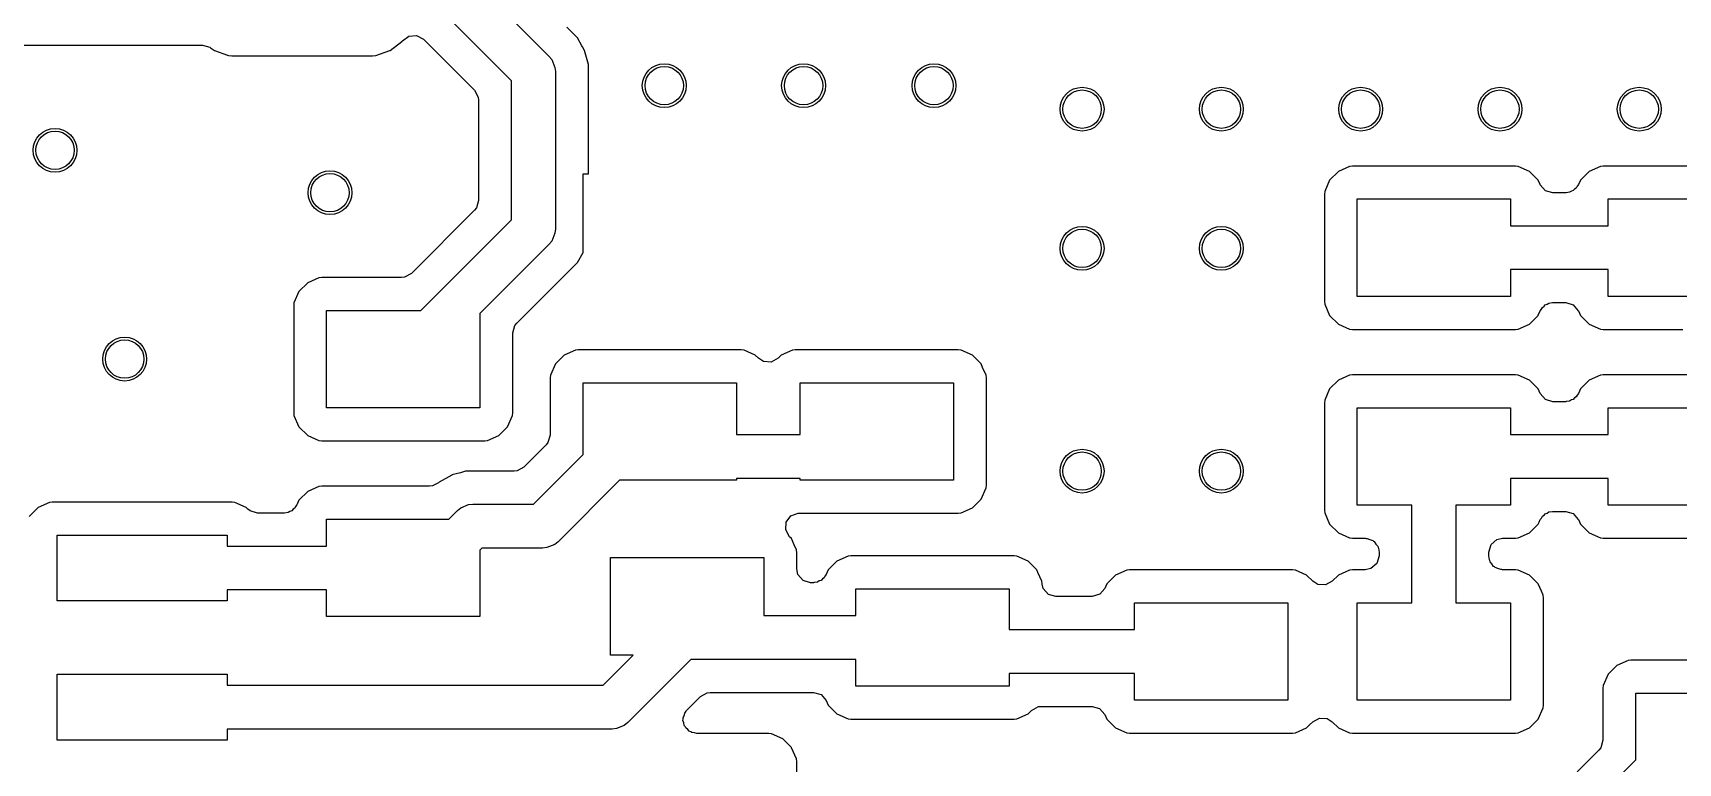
# Model space of a CAD drawing. Extents: x 3.64 to 7.32, y -5.07 to -3.18.
# Drawn here: x 4.3 to 4.891, y -4.189 to -3.927 of the extents above; entities that cross this region are included whole.
import ezdxf

# ---------------------------------------------------------------- set-up
doc = ezdxf.new("R2010")
doc.units = 0
doc.header["$MEASUREMENT"] = 0
doc.layers.add('BLACK', color=7, linetype='CONTINUOUS')

msp = doc.modelspace()

# ---------------------------------------------------------------- linework, layer by layer
at = {"layer": 'BLACK', "linetype": 'CONTINUOUS'}
for p, q in [((4.44077, -3.89069), (4.48522, -3.93514)), ((4.47178, -3.94396), (4.42733, -3.89952)), ((4.49542, -3.9286), (4.49158, -3.92476)), ((4.26559, -3.93116), (4.36082, -3.93116)), ((4.36082, -3.93116), (4.3635, -3.93194)), ((4.3635, -3.93194), (4.36377, -3.93212)), ((4.36377, -3.93212), (4.36511, -3.93312)), ((4.36511, -3.93312), (4.36511, -3.93312)), ((4.36511, -3.93312), (4.36987, -3.93478)), ((4.42308, -3.93488), (4.42813, -3.93312)), ((4.42813, -3.93312), (4.42816, -3.9331)), ((4.42816, -3.9331), (4.43243, -3.92994)), ((4.43243, -3.92994), (4.43266, -3.92964)), ((4.43243, -3.92994), (4.43243, -3.92994)), ((4.43243, -3.92994), (4.43243, -3.92994)), ((4.43266, -3.92964), (4.43488, -3.92795)), ((4.43488, -3.92795), (4.43767, -3.92773)), ((4.43767, -3.92773), (4.44013, -3.92905)), ((4.44013, -3.92905), (4.44016, -3.92907)), ((4.44016, -3.92907), (4.45849, -3.94741)), ((4.49705, -3.93144), (4.49542, -3.9286)), ((4.49542, -3.9286), (4.49542, -3.9286)), ((4.49729, -3.93185), (4.49705, -3.93144)), ((4.49705, -3.93144), (4.49705, -3.93144)), ((4.49801, -3.9331), (4.49729, -3.93185)), ((4.49935, -3.93809), (4.49801, -3.9331)), ((4.36987, -3.93478), (4.37015, -3.93488)), ((4.37015, -3.93488), (4.37135, -3.93499)), ((4.37135, -3.93499), (4.37135, -3.93499)), ((4.37135, -3.93499), (4.42189, -3.93499)), ((4.42189, -3.93499), (4.42308, -3.93488)), ((4.42189, -3.93499), (4.42189, -3.93499)), ((4.48522, -3.93514), (4.4862, -3.93633)), ((4.4862, -3.93633), (4.48737, -3.93917)), ((4.48737, -3.93917), (4.48752, -3.9407)), ((4.49936, -3.93811), (4.49935, -3.93809)), ((4.49936, -3.97745), (4.49936, -3.93811)), ((4.47178, -3.99394), (4.47178, -3.94396)), ((4.48752, -3.9407), (4.48752, -3.9972)), ((4.45849, -3.94741), (4.45983, -3.94987)), ((4.45983, -3.94987), (4.45995, -3.95092)), ((4.45995, -3.95092), (4.45995, -3.98698)), ((4.77363, -3.97462), (4.77264, -3.97473)), ((4.83217, -3.97462), (4.77363, -3.97462)), ((4.77363, -3.97462), (4.77363, -3.97462)), ((4.83315, -3.97473), (4.83217, -3.97462)), ((4.86363, -3.97462), (4.86264, -3.97473)), ((4.92217, -3.97462), (4.86363, -3.97462)), ((4.86363, -3.97462), (4.86363, -3.97462)), ((4.49748, -4.00572), (4.49748, -3.97745)), ((4.49748, -3.97745), (4.49936, -3.97745)), ((4.76547, -3.97965), (4.76368, -3.9837)), ((4.7686, -3.97652), (4.76547, -3.97965)), ((4.76547, -3.97965), (4.76547, -3.97965)), ((4.77264, -3.97473), (4.7686, -3.97652)), ((4.77264, -3.97473), (4.77264, -3.97473)), ((4.8372, -3.97652), (4.83315, -3.97473)), ((4.83315, -3.97473), (4.83315, -3.97473)), ((4.84033, -3.97965), (4.8372, -3.97652)), ((4.8372, -3.97652), (4.8372, -3.97652)), ((4.84105, -3.98129), (4.84033, -3.97965)), ((4.84033, -3.97965), (4.84033, -3.97965)), ((4.85547, -3.97965), (4.85475, -3.98129)), ((4.8586, -3.97652), (4.85547, -3.97965)), ((4.85547, -3.97965), (4.85547, -3.97965)), ((4.86264, -3.97473), (4.8586, -3.97652)), ((4.86264, -3.97473), (4.86264, -3.97473)), ((4.76368, -3.9837), (4.76357, -3.98468)), ((4.76357, -3.98468), (4.76357, -4.02322)), ((4.7754, -4.02145), (4.7754, -3.98645)), ((4.7754, -3.98645), (4.8304, -3.98645)), ((4.8304, -3.98645), (4.8304, -3.99608)), ((4.84108, -3.98135), (4.84105, -3.98129)), ((4.84291, -3.98346), (4.84108, -3.98135)), ((4.84559, -3.98425), (4.84291, -3.98346)), ((4.85021, -3.98425), (4.84559, -3.98425)), ((4.85027, -3.98425), (4.85021, -3.98425)), ((4.85032, -3.98423), (4.85027, -3.98425)), ((4.8516, -3.98405), (4.85032, -3.98423)), ((4.85223, -3.98364), (4.8516, -3.98405)), ((4.85294, -3.98342), (4.85223, -3.98364)), ((4.85338, -3.9829), (4.85294, -3.98342)), ((4.85396, -3.98253), (4.85338, -3.9829)), ((4.85427, -3.98186), (4.85396, -3.98253)), ((4.85475, -3.98129), (4.85427, -3.98186)), ((4.8654, -3.99608), (4.8654, -3.98645)), ((4.8654, -3.98645), (4.9204, -3.98645)), ((4.45849, -3.99049), (4.43582, -4.01317)), ((4.45916, -3.98966), (4.45849, -3.99049)), ((4.45995, -3.98698), (4.45916, -3.98966)), ((4.43926, -4.02645), (4.47178, -3.99394)), ((4.48752, -3.9972), (4.48737, -3.99874)), ((4.8304, -3.99608), (4.8654, -3.99608)), ((4.48522, -4.00277), (4.4604, -4.02759)), ((4.4862, -4.00157), (4.48522, -4.00277)), ((4.48737, -3.99874), (4.4862, -4.00157)), ((4.49134, -4.01337), (4.49542, -4.0093)), ((4.49542, -4.0093), (4.49748, -4.00572)), ((4.49542, -4.0093), (4.49542, -4.0093)), ((4.40264, -4.01473), (4.3986, -4.01652)), ((4.40363, -4.01462), (4.40264, -4.01473)), ((4.40264, -4.01473), (4.40264, -4.01473)), ((4.43231, -4.01462), (4.40363, -4.01462)), ((4.40363, -4.01462), (4.40363, -4.01462)), ((4.43336, -4.01451), (4.43231, -4.01462)), ((4.43582, -4.01317), (4.43336, -4.01451)), ((4.47368, -4.03103), (4.49134, -4.01338)), ((4.49134, -4.01338), (4.49134, -4.01337)), ((4.8654, -4.01182), (4.8304, -4.01182)), ((4.8304, -4.01182), (4.8304, -4.02145)), ((4.8654, -4.02145), (4.8654, -4.01182)), ((4.39547, -4.01965), (4.39368, -4.0237)), ((4.3986, -4.01652), (4.39547, -4.01965)), ((4.39547, -4.01965), (4.39547, -4.01965)), ((4.8304, -4.02145), (4.7754, -4.02145)), ((4.89926, -4.02145), (4.8654, -4.02145)), ((4.39368, -4.0237), (4.39357, -4.02468)), ((4.39357, -4.02468), (4.39357, -4.06322)), ((4.4054, -4.06145), (4.4054, -4.02645)), ((4.4054, -4.02645), (4.43926, -4.02645)), ((4.4604, -4.02759), (4.4604, -4.06145)), ((4.76357, -4.02322), (4.76357, -4.02322)), ((4.76357, -4.02322), (4.76368, -4.02421)), ((4.76368, -4.02421), (4.76368, -4.02421)), ((4.76368, -4.02421), (4.76547, -4.02825)), ((4.84037, -4.02815), (4.84105, -4.02661)), ((4.84105, -4.02661), (4.84153, -4.02604)), ((4.84153, -4.02604), (4.84184, -4.02537)), ((4.84184, -4.02537), (4.84242, -4.025)), ((4.84242, -4.025), (4.84286, -4.02448)), ((4.84286, -4.02448), (4.84357, -4.02426)), ((4.84357, -4.02426), (4.84419, -4.02386)), ((4.84419, -4.02386), (4.84548, -4.02367)), ((4.84548, -4.02367), (4.84553, -4.02366)), ((4.84553, -4.02366), (4.84559, -4.02366)), ((4.84559, -4.02366), (4.85021, -4.02366)), ((4.85021, -4.02366), (4.85289, -4.02444)), ((4.85289, -4.02444), (4.85472, -4.02656)), ((4.85472, -4.02656), (4.85475, -4.02661)), ((4.85475, -4.02661), (4.85547, -4.02825)), ((4.47223, -4.03454), (4.47302, -4.03186)), ((4.47302, -4.03186), (4.47368, -4.03103)), ((4.76547, -4.02825), (4.7686, -4.03138)), ((4.7686, -4.03138), (4.7686, -4.03138)), ((4.7686, -4.03138), (4.7686, -4.03138)), ((4.7686, -4.03138), (4.77264, -4.03317)), ((4.77264, -4.03317), (4.77363, -4.03328)), ((4.77363, -4.03328), (4.83216, -4.03328)), ((4.83216, -4.03328), (4.83315, -4.03317)), ((4.83315, -4.03317), (4.8372, -4.03138)), ((4.8372, -4.03138), (4.84033, -4.02825)), ((4.84033, -4.02825), (4.84037, -4.02815)), ((4.85547, -4.02825), (4.85547, -4.02825)), ((4.85547, -4.02825), (4.8586, -4.03138)), ((4.8586, -4.03138), (4.8586, -4.03138)), ((4.8586, -4.03138), (4.8586, -4.03138)), ((4.8586, -4.03138), (4.86264, -4.03317)), ((4.86264, -4.03317), (4.86363, -4.03328)), ((4.86363, -4.03328), (4.89231, -4.03328)), ((4.47223, -4.06322), (4.47223, -4.03454)), ((4.49068, -4.04252), (4.48755, -4.04565)), ((4.49473, -4.04073), (4.49068, -4.04252)), ((4.49571, -4.04062), (4.49473, -4.04073)), ((4.49473, -4.04073), (4.49473, -4.04073)), ((4.49572, -4.04062), (4.49571, -4.04062)), ((4.55425, -4.04062), (4.49572, -4.04062)), ((4.55524, -4.04073), (4.55425, -4.04062)), ((4.55928, -4.04252), (4.55524, -4.04073)), ((4.55524, -4.04073), (4.55524, -4.04073)), ((4.56043, -4.04367), (4.55928, -4.04252)), ((4.55928, -4.04252), (4.55928, -4.04252)), ((4.56221, -4.04481), (4.56043, -4.04367)), ((4.56499, -4.04501), (4.56221, -4.04481)), ((4.56745, -4.04367), (4.56499, -4.04501)), ((4.5686, -4.04252), (4.56745, -4.04367)), ((4.57264, -4.04073), (4.5686, -4.04252)), ((4.5686, -4.04252), (4.5686, -4.04252)), ((4.57363, -4.04062), (4.57264, -4.04073)), ((4.57264, -4.04073), (4.57264, -4.04073)), ((4.63217, -4.04062), (4.57363, -4.04062)), ((4.57363, -4.04062), (4.57363, -4.04062)), ((4.63315, -4.04073), (4.63217, -4.04062)), ((4.6372, -4.04252), (4.63315, -4.04073)), ((4.63315, -4.04073), (4.63315, -4.04073)), ((4.64033, -4.04565), (4.6372, -4.04252)), ((4.6372, -4.04252), (4.6372, -4.04252)), ((4.48577, -4.04969), (4.48565, -4.05068)), ((4.48565, -4.05068), (4.48565, -4.07128)), ((4.48755, -4.04565), (4.48577, -4.04969)), ((4.48755, -4.04565), (4.48755, -4.04565)), ((4.6409, -4.04694), (4.64033, -4.04565)), ((4.64211, -4.04969), (4.6409, -4.04694)), ((4.64223, -4.05068), (4.64211, -4.04969)), ((4.64223, -4.08921), (4.64223, -4.05068)), ((4.77264, -4.04974), (4.7686, -4.05152)), ((4.77363, -4.04962), (4.77264, -4.04974)), ((4.77264, -4.04974), (4.77264, -4.04974)), ((4.83217, -4.04962), (4.77363, -4.04962)), ((4.77363, -4.04962), (4.77363, -4.04962)), ((4.83315, -4.04974), (4.83217, -4.04962)), ((4.8372, -4.05152), (4.83315, -4.04974)), ((4.83315, -4.04974), (4.83315, -4.04974)), ((4.86264, -4.04974), (4.8586, -4.05152)), ((4.86363, -4.04962), (4.86264, -4.04974)), ((4.86264, -4.04974), (4.86264, -4.04974)), ((4.89873, -4.04962), (4.86363, -4.04962)), ((4.86363, -4.04962), (4.86363, -4.04962)), ((4.49748, -4.07823), (4.49748, -4.05245)), ((4.49748, -4.05245), (4.55248, -4.05245)), ((4.55248, -4.05245), (4.55248, -4.07108)), ((4.5754, -4.07108), (4.5754, -4.05245)), ((4.5754, -4.05245), (4.6304, -4.05245)), ((4.6304, -4.05245), (4.6304, -4.08745)), ((4.76547, -4.05465), (4.76368, -4.0587)), ((4.7686, -4.05152), (4.76547, -4.05465)), ((4.76547, -4.05465), (4.76547, -4.05465)), ((4.84033, -4.05465), (4.8372, -4.05152)), ((4.8372, -4.05152), (4.8372, -4.05152)), ((4.84105, -4.05629), (4.84033, -4.05465)), ((4.84033, -4.05465), (4.84033, -4.05465)), ((4.84108, -4.05635), (4.84105, -4.05629)), ((4.84291, -4.05846), (4.84108, -4.05635)), ((4.85427, -4.05686), (4.85396, -4.05753)), ((4.85475, -4.05629), (4.85427, -4.05686)), ((4.85547, -4.05465), (4.85475, -4.05629)), ((4.8586, -4.05152), (4.85547, -4.05465)), ((4.85547, -4.05465), (4.85547, -4.05465)), ((4.39357, -4.06322), (4.39357, -4.06322)), ((4.39357, -4.06322), (4.39368, -4.06421)), ((4.4604, -4.06145), (4.4054, -4.06145)), ((4.47211, -4.06421), (4.47223, -4.06322)), ((4.76368, -4.0587), (4.76357, -4.05968)), ((4.76357, -4.05968), (4.76357, -4.09822)), ((4.7754, -4.09645), (4.7754, -4.06145)), ((4.7754, -4.06145), (4.8304, -4.06145)), ((4.8304, -4.06145), (4.8304, -4.07108)), ((4.84559, -4.05925), (4.84291, -4.05846)), ((4.85021, -4.05925), (4.84559, -4.05925)), ((4.85027, -4.05925), (4.85021, -4.05925)), ((4.85032, -4.05923), (4.85027, -4.05925)), ((4.8516, -4.05905), (4.85032, -4.05923)), ((4.85223, -4.05864), (4.8516, -4.05905)), ((4.85294, -4.05842), (4.85223, -4.05864)), ((4.85338, -4.0579), (4.85294, -4.05842)), ((4.85396, -4.05753), (4.85338, -4.0579)), ((4.8654, -4.07108), (4.8654, -4.06145)), ((4.8654, -4.06145), (4.9204, -4.06145)), ((4.39368, -4.06421), (4.39368, -4.06421)), ((4.39368, -4.06421), (4.39547, -4.06825)), ((4.39547, -4.06825), (4.3986, -4.07138)), ((4.4672, -4.07138), (4.47033, -4.06825)), ((4.47033, -4.06825), (4.47211, -4.06421)), ((4.3986, -4.07138), (4.3986, -4.07138)), ((4.3986, -4.07138), (4.3986, -4.07138)), ((4.3986, -4.07138), (4.40264, -4.07317)), ((4.40264, -4.07317), (4.40363, -4.07328)), ((4.40363, -4.07328), (4.46216, -4.07328)), ((4.46216, -4.07328), (4.46315, -4.07317)), ((4.46315, -4.07317), (4.4672, -4.07138)), ((4.4842, -4.07479), (4.47619, -4.08279)), ((4.48486, -4.07396), (4.4842, -4.07479)), ((4.48565, -4.07128), (4.48486, -4.07396)), ((4.55248, -4.07108), (4.5754, -4.07108)), ((4.8304, -4.07108), (4.8654, -4.07108)), ((4.47964, -4.09608), (4.49748, -4.07823)), ((4.45029, -4.08559), (4.4458, -4.08818)), ((4.4504, -4.08556), (4.45029, -4.08559)), ((4.45029, -4.08559), (4.45029, -4.08559)), ((4.45343, -4.08475), (4.4504, -4.08556)), ((4.45491, -4.08435), (4.45343, -4.08475)), ((4.45343, -4.08475), (4.45343, -4.08475)), ((4.4553, -4.08425), (4.45491, -4.08435)), ((4.46049, -4.08425), (4.4553, -4.08425)), ((4.47268, -4.08425), (4.46049, -4.08425)), ((4.47374, -4.08413), (4.47268, -4.08425)), ((4.47619, -4.08279), (4.47374, -4.08413)), ((4.5754, -4.08682), (4.55248, -4.08682)), ((4.55248, -4.08682), (4.55248, -4.08745)), ((4.5754, -4.08745), (4.5754, -4.08682)), ((4.8654, -4.08682), (4.8304, -4.08682)), ((4.8304, -4.08682), (4.8304, -4.09645)), ((4.8654, -4.09645), (4.8654, -4.08682)), ((4.3986, -4.09152), (4.39547, -4.09465)), ((4.40264, -4.08974), (4.3986, -4.09152)), ((4.40363, -4.08962), (4.40264, -4.08974)), ((4.40264, -4.08974), (4.40264, -4.08974)), ((4.44231, -4.08962), (4.40363, -4.08962)), ((4.40363, -4.08962), (4.40363, -4.08962)), ((4.44336, -4.08951), (4.44231, -4.08962)), ((4.44551, -4.08834), (4.44336, -4.08951)), ((4.44554, -4.08838), (4.44551, -4.08834)), ((4.4458, -4.08818), (4.44554, -4.08838)), ((4.51054, -4.08745), (4.48847, -4.10952)), ((4.55248, -4.08745), (4.51054, -4.08745)), ((4.6304, -4.08745), (4.5754, -4.08745)), ((4.64033, -4.09425), (4.64211, -4.0902)), ((4.64211, -4.0902), (4.64223, -4.08921)), ((4.30188, -4.09721), (4.29857, -4.10052)), ((4.30593, -4.09542), (4.30188, -4.09721)), ((4.30188, -4.09721), (4.30188, -4.09721)), ((4.30692, -4.09531), (4.30593, -4.09542)), ((4.30593, -4.09542), (4.30593, -4.09542)), ((4.37148, -4.09531), (4.30692, -4.09531)), ((4.30692, -4.09531), (4.30692, -4.09531)), ((4.37247, -4.09542), (4.37148, -4.09531)), ((4.37651, -4.09721), (4.37247, -4.09542)), ((4.37247, -4.09542), (4.37247, -4.09542)), ((4.37709, -4.09779), (4.37651, -4.09721)), ((4.37651, -4.09721), (4.37651, -4.09721)), ((4.37792, -4.09846), (4.37709, -4.09779)), ((4.3806, -4.09925), (4.37792, -4.09846)), ((4.39223, -4.09864), (4.3916, -4.09905)), ((4.39294, -4.09842), (4.39223, -4.09864)), ((4.39338, -4.0979), (4.39294, -4.09842)), ((4.39396, -4.09753), (4.39338, -4.0979)), ((4.39427, -4.09686), (4.39396, -4.09753)), ((4.39475, -4.09629), (4.39427, -4.09686)), ((4.39547, -4.09465), (4.39475, -4.09629)), ((4.39547, -4.09465), (4.39547, -4.09465)), ((4.44926, -4.10145), (4.45233, -4.09838)), ((4.45233, -4.09838), (4.45352, -4.0974)), ((4.45352, -4.0974), (4.45636, -4.09623)), ((4.45636, -4.09623), (4.4579, -4.09608)), ((4.4579, -4.09608), (4.47964, -4.09608)), ((4.63315, -4.09916), (4.6372, -4.09738)), ((4.6372, -4.09738), (4.64033, -4.09425)), ((4.76357, -4.09822), (4.76357, -4.09822)), ((4.76357, -4.09822), (4.76368, -4.09921)), ((4.79502, -4.09645), (4.7754, -4.09645)), ((4.79502, -4.13145), (4.79502, -4.09645)), ((4.8304, -4.09645), (4.81077, -4.09645)), ((4.81077, -4.09645), (4.81077, -4.13145)), ((4.84419, -4.09886), (4.84548, -4.09867)), ((4.84548, -4.09867), (4.84553, -4.09866)), ((4.84553, -4.09866), (4.84559, -4.09866)), ((4.84559, -4.09866), (4.85021, -4.09866)), ((4.85021, -4.09866), (4.85289, -4.09944)), ((4.90082, -4.09645), (4.8654, -4.09645)), ((4.39021, -4.09925), (4.3806, -4.09925)), ((4.39027, -4.09925), (4.39021, -4.09925)), ((4.39032, -4.09923), (4.39027, -4.09925)), ((4.3916, -4.09905), (4.39032, -4.09923)), ((4.4054, -4.11108), (4.4054, -4.10145)), ((4.4054, -4.10145), (4.44926, -4.10145)), ((4.57022, -4.10529), (4.57042, -4.1025)), ((4.57042, -4.1025), (4.57209, -4.10027)), ((4.57209, -4.10027), (4.57471, -4.09929)), ((4.57471, -4.09929), (4.57507, -4.09928)), ((4.57507, -4.09928), (4.63216, -4.09928)), ((4.63216, -4.09928), (4.63315, -4.09916)), ((4.76368, -4.09921), (4.76368, -4.09921)), ((4.76368, -4.09921), (4.76547, -4.10325)), ((4.76547, -4.10325), (4.7686, -4.10638)), ((4.8372, -4.10638), (4.84033, -4.10325)), ((4.84033, -4.10325), (4.84065, -4.10253)), ((4.84065, -4.10253), (4.84105, -4.10161)), ((4.84105, -4.10161), (4.84153, -4.10104)), ((4.84153, -4.10104), (4.84184, -4.10037)), ((4.84184, -4.10037), (4.84242, -4.1)), ((4.84242, -4.1), (4.84286, -4.09948)), ((4.84286, -4.09948), (4.84357, -4.09926)), ((4.84357, -4.09926), (4.84419, -4.09886)), ((4.85289, -4.09944), (4.85472, -4.10156)), ((4.85472, -4.10156), (4.85475, -4.10161)), ((4.85475, -4.10161), (4.85547, -4.10325)), ((4.85547, -4.10325), (4.85547, -4.10325)), ((4.85547, -4.10325), (4.8586, -4.10638)), ((4.30869, -4.13076), (4.30869, -4.10714)), ((4.30869, -4.10714), (4.36971, -4.10714)), ((4.36971, -4.10714), (4.36971, -4.11108)), ((4.48727, -4.1105), (4.48443, -4.11167)), ((4.48847, -4.10952), (4.48727, -4.1105)), ((4.57156, -4.10775), (4.57022, -4.10529)), ((4.57225, -4.10844), (4.57156, -4.10775)), ((4.57325, -4.11069), (4.57225, -4.10844)), ((4.7686, -4.10638), (4.7686, -4.10638)), ((4.7686, -4.10638), (4.7686, -4.10638)), ((4.7686, -4.10638), (4.77264, -4.10817)), ((4.77264, -4.10817), (4.77264, -4.10817)), ((4.77264, -4.10817), (4.77282, -4.10819)), ((4.77282, -4.10819), (4.77363, -4.10828)), ((4.77363, -4.10828), (4.77823, -4.10828)), ((4.77823, -4.10828), (4.77858, -4.10838)), ((4.77858, -4.10838), (4.77894, -4.10833)), ((4.77894, -4.10833), (4.7799, -4.10877)), ((4.7799, -4.10877), (4.78092, -4.10907)), ((4.78092, -4.10907), (4.78115, -4.10934)), ((4.78115, -4.10934), (4.78148, -4.10949)), ((4.78148, -4.10949), (4.78205, -4.11038)), ((4.78205, -4.11038), (4.78275, -4.11118)), ((4.82339, -4.11056), (4.8255, -4.10873)), ((4.8255, -4.10873), (4.82756, -4.10828)), ((4.82756, -4.10828), (4.83216, -4.10828)), ((4.83216, -4.10828), (4.83315, -4.10817)), ((4.83216, -4.10828), (4.83216, -4.10828)), ((4.83315, -4.10817), (4.8372, -4.10638)), ((4.8586, -4.10638), (4.8586, -4.10638)), ((4.8586, -4.10638), (4.8586, -4.10638)), ((4.8586, -4.10638), (4.86264, -4.10817)), ((4.86264, -4.10817), (4.86363, -4.10828)), ((4.86363, -4.10828), (4.89826, -4.10828)), ((4.36971, -4.11108), (4.4054, -4.11108)), ((4.46116, -4.11182), (4.4604, -4.11259)), ((4.4604, -4.11259), (4.4604, -4.13645)), ((4.4829, -4.11182), (4.46116, -4.11182)), ((4.48443, -4.11167), (4.4829, -4.11182)), ((4.50732, -4.15024), (4.50732, -4.11524)), ((4.50732, -4.11524), (4.56232, -4.11524)), ((4.56232, -4.11524), (4.56232, -4.13608)), ((4.57404, -4.11249), (4.57325, -4.11069)), ((4.57415, -4.11348), (4.57404, -4.11249)), ((4.57415, -4.11929), (4.57415, -4.11348)), ((4.57415, -4.11348), (4.57415, -4.11348)), ((4.59264, -4.11473), (4.5886, -4.11652)), ((4.59363, -4.11462), (4.59264, -4.11473)), ((4.59264, -4.11473), (4.59264, -4.11473)), ((4.65217, -4.11462), (4.59363, -4.11462)), ((4.59363, -4.11462), (4.59363, -4.11462)), ((4.65315, -4.11473), (4.65217, -4.11462)), ((4.6572, -4.11652), (4.65315, -4.11473)), ((4.65315, -4.11473), (4.65315, -4.11473)), ((4.78319, -4.11466), (4.78241, -4.11734)), ((4.78275, -4.11118), (4.78284, -4.1116)), ((4.78284, -4.1116), (4.78299, -4.11184)), ((4.78299, -4.11184), (4.78319, -4.11324)), ((4.78319, -4.11324), (4.78319, -4.11466)), ((4.8226, -4.11324), (4.82339, -4.11056)), ((4.8226, -4.11466), (4.8226, -4.11324)), ((4.8228, -4.11606), (4.8226, -4.11466)), ((4.82296, -4.1163), (4.8228, -4.11606)), ((4.82305, -4.11672), (4.82296, -4.1163)), ((4.5746, -4.12135), (4.57415, -4.11929)), ((4.57643, -4.12346), (4.5746, -4.12135)), ((4.58427, -4.12186), (4.58396, -4.12253)), ((4.58475, -4.12129), (4.58427, -4.12186)), ((4.58547, -4.11965), (4.58475, -4.12129)), ((4.5886, -4.11652), (4.58547, -4.11965)), ((4.58547, -4.11965), (4.58547, -4.11965)), ((4.66033, -4.11965), (4.6572, -4.11652)), ((4.6572, -4.11652), (4.6572, -4.11652)), ((4.66074, -4.12059), (4.66033, -4.11965)), ((4.66211, -4.1237), (4.66074, -4.12059)), ((4.6886, -4.12152), (4.68547, -4.12465)), ((4.69264, -4.11973), (4.6886, -4.12152)), ((4.69363, -4.11962), (4.69264, -4.11973)), ((4.69264, -4.11973), (4.69264, -4.11973)), ((4.75217, -4.11962), (4.69363, -4.11962)), ((4.69363, -4.11962), (4.69363, -4.11962)), ((4.75315, -4.11973), (4.75217, -4.11962)), ((4.7572, -4.12152), (4.75315, -4.11973)), ((4.75315, -4.11973), (4.75315, -4.11973)), ((4.75939, -4.12371), (4.7572, -4.12152)), ((4.7572, -4.12152), (4.7572, -4.12152)), ((4.7686, -4.12152), (4.76641, -4.12371)), ((4.77264, -4.11973), (4.7686, -4.12152)), ((4.7686, -4.12152), (4.7686, -4.12152)), ((4.77363, -4.11962), (4.77264, -4.11973)), ((4.77264, -4.11973), (4.77264, -4.11973)), ((4.77823, -4.11962), (4.77363, -4.11962)), ((4.77363, -4.11962), (4.77363, -4.11962)), ((4.78029, -4.11917), (4.77823, -4.11962)), ((4.78241, -4.11734), (4.78029, -4.11917)), ((4.82374, -4.11752), (4.82305, -4.11672)), ((4.82432, -4.11841), (4.82374, -4.11752)), ((4.82464, -4.11856), (4.82432, -4.11841)), ((4.82488, -4.11883), (4.82464, -4.11856)), ((4.8259, -4.11913), (4.82488, -4.11883)), ((4.82686, -4.11957), (4.8259, -4.11913)), ((4.82722, -4.11952), (4.82686, -4.11957)), ((4.82756, -4.11962), (4.82722, -4.11952)), ((4.83216, -4.11962), (4.82756, -4.11962)), ((4.83315, -4.11973), (4.83217, -4.11962)), ((4.83217, -4.11962), (4.83216, -4.11962)), ((4.8372, -4.12152), (4.83315, -4.11973)), ((4.83315, -4.11973), (4.83315, -4.11973)), ((4.84033, -4.12465), (4.8372, -4.12152)), ((4.8372, -4.12152), (4.8372, -4.12152)), ((4.4054, -4.12682), (4.36971, -4.12682)), ((4.36971, -4.12682), (4.36971, -4.13076)), ((4.4054, -4.13645), (4.4054, -4.12682)), ((4.57912, -4.12425), (4.57643, -4.12346)), ((4.58021, -4.12425), (4.57912, -4.12425)), ((4.58027, -4.12425), (4.58021, -4.12425)), ((4.58032, -4.12423), (4.58027, -4.12425)), ((4.5816, -4.12405), (4.58032, -4.12423)), ((4.58223, -4.12364), (4.5816, -4.12405)), ((4.58294, -4.12342), (4.58223, -4.12364)), ((4.58338, -4.1229), (4.58294, -4.12342)), ((4.58396, -4.12253), (4.58338, -4.1229)), ((4.5954, -4.13608), (4.5954, -4.12645)), ((4.5954, -4.12645), (4.6504, -4.12645)), ((4.6504, -4.12645), (4.6504, -4.14108)), ((4.66223, -4.12465), (4.66211, -4.1237)), ((4.66225, -4.12483), (4.66223, -4.12465)), ((4.66229, -4.12482), (4.66225, -4.12483)), ((4.66266, -4.12635), (4.66229, -4.12482)), ((4.66449, -4.12846), (4.66266, -4.12635)), ((4.68475, -4.12629), (4.68294, -4.12842)), ((4.68547, -4.12465), (4.68475, -4.12629)), ((4.68547, -4.12465), (4.68547, -4.12465)), ((4.76117, -4.12485), (4.75939, -4.12371)), ((4.76395, -4.12505), (4.76117, -4.12485)), ((4.76641, -4.12371), (4.76395, -4.12505)), ((4.8415, -4.12729), (4.84033, -4.12465)), ((4.84211, -4.1287), (4.8415, -4.12729)), ((4.36971, -4.13076), (4.30869, -4.13076)), ((4.66718, -4.12925), (4.66449, -4.12846)), ((4.68021, -4.12925), (4.66718, -4.12925)), ((4.68027, -4.12925), (4.68021, -4.12925)), ((4.68294, -4.12842), (4.68027, -4.12925)), ((4.6954, -4.14108), (4.6954, -4.13145)), ((4.6954, -4.13145), (4.7504, -4.13145)), ((4.7504, -4.13145), (4.7504, -4.16645)), ((4.7754, -4.16645), (4.7754, -4.13145)), ((4.7754, -4.13145), (4.79502, -4.13145)), ((4.81077, -4.13145), (4.8304, -4.13145)), ((4.8304, -4.13145), (4.8304, -4.16645)), ((4.84223, -4.12968), (4.84211, -4.1287)), ((4.84223, -4.16822), (4.84223, -4.12968)), ((4.4604, -4.13645), (4.4054, -4.13645)), ((4.56232, -4.13608), (4.5954, -4.13608)), ((4.6504, -4.14108), (4.6954, -4.14108)), ((4.50464, -4.16108), (4.51547, -4.15024)), ((4.51547, -4.15024), (4.50732, -4.15024)), ((4.53616, -4.15182), (4.51347, -4.17452)), ((4.5954, -4.15182), (4.53616, -4.15182)), ((4.5954, -4.16145), (4.5954, -4.15182)), ((4.30869, -4.18076), (4.30869, -4.15714)), ((4.30869, -4.15714), (4.36971, -4.15714)), ((4.36971, -4.15714), (4.36971, -4.16108)), ((4.6954, -4.15682), (4.6504, -4.15682)), ((4.6504, -4.15682), (4.6504, -4.16145)), ((4.6954, -4.16645), (4.6954, -4.15682)), ((4.86547, -4.15715), (4.86368, -4.1612)), ((4.8686, -4.15402), (4.86547, -4.15715)), ((4.86547, -4.15715), (4.86547, -4.15715)), ((4.87264, -4.15224), (4.8686, -4.15402)), ((4.87363, -4.15212), (4.87264, -4.15224)), ((4.87264, -4.15224), (4.87264, -4.15224)), ((4.90231, -4.15212), (4.87363, -4.15212)), ((4.87363, -4.15212), (4.87363, -4.15212)), ((4.36971, -4.16108), (4.50464, -4.16108)), ((4.54206, -4.16377), (4.54312, -4.16366)), ((4.54312, -4.16366), (4.58021, -4.16366)), ((4.58021, -4.16366), (4.58289, -4.16444)), ((4.6504, -4.16145), (4.5954, -4.16145)), ((4.86368, -4.1612), (4.86357, -4.16218)), ((4.86357, -4.16218), (4.86357, -4.18086)), ((4.53477, -4.16994), (4.53961, -4.16511)), ((4.53961, -4.16511), (4.54206, -4.16377)), ((4.58289, -4.16444), (4.58472, -4.16656)), ((4.58472, -4.16656), (4.58475, -4.16661)), ((4.58475, -4.16661), (4.58547, -4.16825)), ((4.58547, -4.16825), (4.58547, -4.16825)), ((4.58547, -4.16825), (4.5886, -4.17138)), ((4.65847, -4.17011), (4.66093, -4.16877)), ((4.66093, -4.16877), (4.66198, -4.16866)), ((4.66198, -4.16866), (4.68021, -4.16866)), ((4.68021, -4.16866), (4.68289, -4.16944)), ((4.68289, -4.16944), (4.68472, -4.17156)), ((4.7504, -4.16645), (4.6954, -4.16645)), ((4.8304, -4.16645), (4.7754, -4.16645)), ((4.84033, -4.17325), (4.84211, -4.16921)), ((4.84211, -4.16921), (4.84223, -4.16822)), ((4.8754, -4.18782), (4.8754, -4.16395)), ((4.8754, -4.16395), (4.90926, -4.16395)), ((4.51227, -4.1755), (4.50943, -4.17667)), ((4.51347, -4.17452), (4.51227, -4.1755)), ((4.51227, -4.1755), (4.51227, -4.1755)), ((4.53333, -4.1738), (4.53345, -4.17328)), ((4.53364, -4.17463), (4.53333, -4.1738)), ((4.53337, -4.17274), (4.53374, -4.17194)), ((4.53345, -4.17328), (4.53337, -4.17274)), ((4.53377, -4.17551), (4.53364, -4.17463)), ((4.53374, -4.17194), (4.53393, -4.17107)), ((4.53393, -4.17107), (4.53446, -4.17036)), ((4.53446, -4.17036), (4.53453, -4.1702)), ((4.53453, -4.1702), (4.53477, -4.16994)), ((4.5886, -4.17138), (4.5886, -4.17138)), ((4.5886, -4.17138), (4.5886, -4.17138)), ((4.5886, -4.17138), (4.59264, -4.17317)), ((4.59264, -4.17317), (4.59363, -4.17328)), ((4.59363, -4.17328), (4.65217, -4.17328)), ((4.65217, -4.17328), (4.65315, -4.17317)), ((4.65315, -4.17317), (4.6572, -4.17138)), ((4.6572, -4.17138), (4.65847, -4.17011)), ((4.68472, -4.17156), (4.68475, -4.17161)), ((4.68475, -4.17161), (4.68547, -4.17325)), ((4.68547, -4.17325), (4.68547, -4.17325)), ((4.68547, -4.17325), (4.6886, -4.17638)), ((4.7572, -4.17638), (4.75829, -4.17529)), ((4.75829, -4.17529), (4.75939, -4.17419)), ((4.75939, -4.17419), (4.76184, -4.17285)), ((4.76184, -4.17285), (4.76463, -4.17305)), ((4.76463, -4.17305), (4.76641, -4.17419)), ((4.76641, -4.17419), (4.7686, -4.17638)), ((4.8372, -4.17638), (4.84033, -4.17325)), ((4.36971, -4.18076), (4.30869, -4.18076)), ((4.5079, -4.17682), (4.36971, -4.17682)), ((4.36971, -4.17682), (4.36971, -4.18076)), ((4.50943, -4.17667), (4.5079, -4.17682)), ((4.53412, -4.17592), (4.53377, -4.17551)), ((4.53431, -4.17642), (4.53412, -4.17592)), ((4.53502, -4.17695), (4.53431, -4.17642)), ((4.5356, -4.17762), (4.53502, -4.17695)), ((4.53612, -4.17778), (4.5356, -4.17762)), ((4.53655, -4.1781), (4.53612, -4.17778)), ((4.53743, -4.17816), (4.53655, -4.1781)), ((4.53828, -4.17841), (4.53743, -4.17816)), ((4.56409, -4.17841), (4.53828, -4.17841)), ((4.56508, -4.17853), (4.56409, -4.17841)), ((4.56409, -4.17841), (4.56409, -4.17841)), ((4.56913, -4.18031), (4.56508, -4.17853)), ((4.56508, -4.17853), (4.56508, -4.17853)), ((4.57225, -4.18344), (4.56913, -4.18031)), ((4.56913, -4.18031), (4.56913, -4.18031)), ((4.6886, -4.17638), (4.6886, -4.17638)), ((4.6886, -4.17638), (4.6886, -4.17638)), ((4.6886, -4.17638), (4.69264, -4.17817)), ((4.69264, -4.17817), (4.69363, -4.17828)), ((4.69363, -4.17828), (4.75216, -4.17828)), ((4.75216, -4.17828), (4.75315, -4.17817)), ((4.75315, -4.17817), (4.7572, -4.17638)), ((4.7686, -4.17638), (4.7686, -4.17638)), ((4.7686, -4.17638), (4.7686, -4.17638)), ((4.7686, -4.17638), (4.77264, -4.17817)), ((4.77264, -4.17817), (4.77363, -4.17828)), ((4.77363, -4.17828), (4.83216, -4.17828)), ((4.83216, -4.17828), (4.83315, -4.17817)), ((4.83315, -4.17817), (4.8372, -4.17638)), ((4.86357, -4.18086), (4.86278, -4.18354)), ((4.57232, -4.18358), (4.57225, -4.18344)), ((4.57404, -4.18749), (4.57232, -4.18358)), ((4.86212, -4.18437), (4.85427, -4.19222)), ((4.86278, -4.18354), (4.86212, -4.18437)), ((4.57415, -4.18848), (4.57404, -4.18749)), ((4.57415, -4.19429), (4.57415, -4.18848)), ((4.57415, -4.18848), (4.57415, -4.18848)), ((4.84733, -4.21588), (4.8754, -4.18782))]:
    msp.add_line(p, q, dxfattribs=at)
at = {"layer": 'BLACK'}
for centre in [(4.5266, -3.94573), (4.5766, -3.94573), (4.62341, -3.94573), (4.6766, -3.95419), (4.7266, -3.95419), (4.7766, -3.95419), (4.8266, -3.95419), (4.8766, -3.95419), (4.3079, -3.96895), (4.4066, -3.98419), (4.6766, -4.00419), (4.7266, -4.00419), (4.3329, -4.04395), (4.6766, -4.08419), (4.7266, -4.08419)]:
    msp.add_circle(centre, 0.00787, dxfattribs=at)
at = {"layer": 'WHITE'}
for centre in [(4.5266, -3.94573), (4.5766, -3.94573), (4.62341, -3.94573), (4.6766, -3.95419), (4.7266, -3.95419), (4.7766, -3.95419), (4.8266, -3.95419), (4.8766, -3.95419), (4.3079, -3.96895), (4.4066, -3.98419), (4.6766, -4.00419), (4.7266, -4.00419), (4.3329, -4.04395), (4.6766, -4.08419), (4.7266, -4.08419)]:
    msp.add_circle(centre, 0.00689, dxfattribs=at)

doc.saveas('drawing.dxf')
